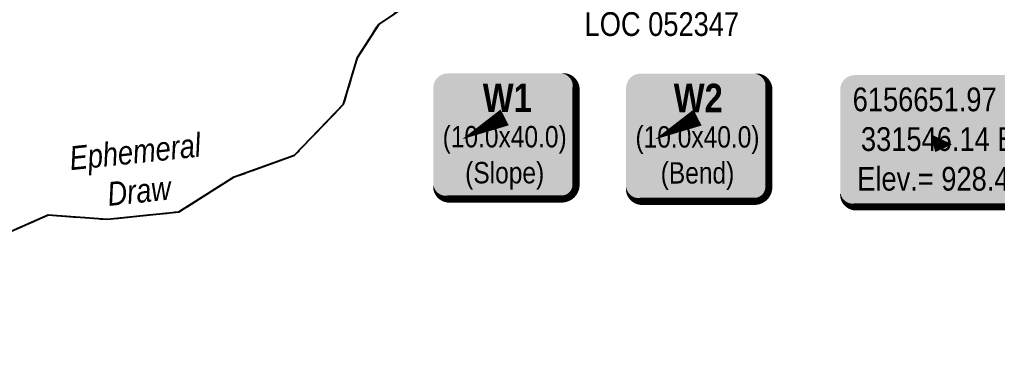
# Model space of a CAD drawing. Extents: x 328899 to 333357, y 6155734 to 6158534.
# Drawn here: x 331078.8 to 331490, y 6156417.7 to 6156564.6 of the extents above; entities that cross this region are included whole.
import ezdxf

# ---------------------------------------------------------------- set-up
doc = ezdxf.new("R2010")
doc.units = 0
doc.header["$LTSCALE"] = 5
doc.header["$PDSIZE"] = 0.5
doc.linetypes.add('foc-TOPO-ephemeral', pattern=[6.25, 3.125, -0.625, 0.625, -0.625, 0.625, -0.625])
doc.layers.get('Defpoints').update_dxf_attribs({"color": 9})
for name, color, linetype in [('DETAIL-T', 7, 'Continuous'), ('P-TEMP-BLOCKS', 250, 'Continuous'), ('T-DRAW', 143, 'foc-TOPO-ephemeral'), ('T-WATER-T', 170, 'Continuous')]:
    doc.layers.add(name, color=color, linetype=linetype)
doc.layers.add('F-AR-T', color=190, linetype='Continuous', lineweight=9)
doc.styles.add('80', font='ARIALN.TTF', dxfattribs={"height": 10})
doc.styles.add('80CG', font='ARIALN.TTF', dxfattribs={"height": 10})
doc.styles.add('80L', font='ARIALN.TTF', dxfattribs={"height": 10})
doc.styles.add('BOLD', font='ARIALNB.TTF')
doc.styles.add('foc-LtypeFont', font='ARIALN.TTF', dxfattribs={"height": 7.349999999999999})
doc.linetypes.add('foc-TOPO-flowdirection-NOLINE', pattern='A,0,[">",foc-LtypeFont,S=0.3,R=0,X=0,Y=-0.945],-20,[">",foc-LtypeFont,S=0.3,R=0,X=0,Y=-0.945],0', length=20)
doc.dimstyles.new('Compass 5 000', dxfattribs={"dimscale": 5, "dimtxt": 9, "dimasz": 2, "dimexe": 0.2, "dimexo": 0.0625, "dimgap": 0.5, "dimtad": 0, "dimtih": 1, "dimtoh": 1, "dimzin": 0, "dimdsep": 46, "dimtxsty": '80CG', "dimcen": 0.1, "dimse1": 1, "dimse2": 1, "dimclrd": 256, "dimclrt": 256, "dimaunit": 1, "dimadec": 4, "dimazin": 0, "dimtfac": 0.06, "dimtofl": 0, "dimtmove": 0, "dimatfit": 1, "dimfxl": 0.2, "dimtolj": 1, "dimtzin": 0, "dimlwd": -1, "dimarcsym": 0})

# ---------------------------------------------------------------- blocks, each defined once
blk = doc.blocks.new('*D49')
at = {"layer": 'Defpoints', "color": 0, "transparency": 16777216}
for p in [(331396.130847974, 6156621.889639738), (331441.3405408706, 6156618.758263351), (331440.3034289852, 6156603.784812684)]:
    blk.add_point(p, dxfattribs=at)
at = {"layer": 'F-AR-T', "transparency": 16777216}
for p, q in [((331396.8218263562, 6156631.865738618), (331397.5128047385, 6156641.841837499)), ((331394.4027577064, 6156596.94009019), (331393.1803701812, 6156579.291696067)), ((331393.1803701812, 6156579.291696067), (331383.1803701812, 6156579.291696066))]:
    blk.add_line(p, q, dxfattribs=at)
for points in [[(331395.1591432095, 6156631.980901682), (331398.484509503, 6156631.750575555), (331396.130847974, 6156621.889639738)], [(331392.7400745596, 6156597.055253253), (331396.0654408531, 6156596.824927126), (331395.0937360886, 6156606.916189071)]]:
    blk.add_solid(points, dxfattribs=at)
at = {"layer": 'F-AR-T', "transparency": 16777216, "insert": (331348.8795516264, 6156579.291696067), "char_height": 10, "attachment_point": 5, "style": '80CG'}
blk.add_mtext('\\A1;Insignia\\P15.00 A/R\\PLOC 052347', dxfattribs=at)
blk = doc.blocks.new('*U67')
at = {"true_color": 0x99e6ff}
h = blk.add_hatch(color=141, dxfattribs=at)
edge = h.paths.add_edge_path()
edge.add_line((-23.99999999999999, -35.27576608583331), (23.99999999999998, -35.27576608583331))
edge.add_arc((23.99999999999998, -29.27576608583331), 6.000000000000004, 269.9999999999999, 359.9999999999999)
edge.add_line((29.99999999999998, -29.27576608583331), (29.99999999999998, 12.5))
edge.add_arc((23.99999999999998, 12.5), 6, 0, 90)
edge.add_line((23.99999999999998, 18.5), (-23.99999999999998, 18.5))
edge.add_arc((-23.99999999999998, 12.5), 6, 90, 180)
edge.add_line((-29.99999999999998, 12.5), (-29.99999999999998, -29.27576608583331))
edge.add_arc((-23.99999999999999, -29.27576608583331), 5.999999999999996, 180, 269.9999999999999)
at = {"color": 250, "flags": 128}
blk.add_lwpolyline([(-23.99999999999999, -35.27576608583331, 3, 3, 0), (23.99999999999998, -35.27576608583331, 3, 3, 0.414213562373095), (29.99999999999998, -29.27576608583331, 3, 3, 0), (29.99999999999998, 12.5, 3, 0, 0.414213562373095), (23.99999999999998, 18.5, 0, 0, 0), (-23.99999999999998, 18.5, 0, 0, 0.414213562373095), (-29.99999999999998, 12.5, 0, 0, 0), (-29.99999999999998, -29.27576608583331, 0, 3, 0.414213562373095)], format="xyseb", close=True, dxfattribs=at)
at = {"flags": 128}
blk.add_lwpolyline([(-17.86030001611709, -9.179961117798744, 0, 7.5, 0), (-3.398394867633905e-15, 0, 0, 0, 0)], format="xyseb", dxfattribs=at)
at = {"color": 250}
for tag, p, height, style in [('TEMP_AREA_W1_001', (-9.212824010914055, 2.244292974654144), 12, 'BOLD'), ('ENTER_TEXT_001', (-30.65893587994544, -12.62358668049049), 9, '80')]:
    blk.add_attdef(tag, p, '', height=height, dxfattribs=dict(at, style=style))
blk = doc.blocks.new('*U68')
at = {"true_color": 0x99e6ff}
h = blk.add_hatch(color=141, dxfattribs=at)
edge = h.paths.add_edge_path()
edge.add_line((-23.99999999999999, -34.37422213796526), (23.99999999999998, -34.37422213796526))
edge.add_arc((23.99999999999998, -28.37422213796526), 6, 270, 360)
edge.add_line((29.99999999999998, -28.37422213796526), (29.99999999999998, 12.5))
edge.add_arc((23.99999999999998, 12.5), 6, 0, 90)
edge.add_line((23.99999999999998, 18.5), (-23.99999999999998, 18.5))
edge.add_arc((-23.99999999999998, 12.5), 6, 90, 180)
edge.add_line((-29.99999999999998, 12.5), (-29.99999999999999, -28.37422213796526))
edge.add_arc((-23.99999999999999, -28.37422213796526), 6.000000000000004, 180, 270)
at = {"color": 250, "flags": 128}
blk.add_lwpolyline([(-23.99999999999999, -34.37422213796526, 3, 3, 0), (23.99999999999998, -34.37422213796526, 3, 3, 0.414213562373095), (29.99999999999998, -28.37422213796526, 3, 3, 0), (29.99999999999998, 12.5, 3, 0, 0.414213562373095), (23.99999999999998, 18.5, 0, 0, 0), (-23.99999999999998, 18.5, 0, 0, 0.414213562373095), (-29.99999999999998, 12.5, 0, 0, 0), (-29.99999999999999, -28.37422213796526, 0, 3, 0.414213562373095)], format="xyseb", close=True, dxfattribs=at)
at = {"flags": 128}
blk.add_lwpolyline([(-17.86030001611709, -9.179961117798744, 0, 7.5, 0), (-3.398394867633905e-15, 0, 0, 0, 0)], format="xyseb", dxfattribs=at)
at = {"color": 250}
for tag, p, height, style in [('TEMP_AREA_W1_001', (-9.212824010914055, 2.244292974654144), 12, 'BOLD'), ('ENTER_TEXT_001', (-30.65893587994544, -12.62358668049049), 9, '80')]:
    blk.add_attdef(tag, p, '', height=height, dxfattribs=dict(at, style=style))
blk = doc.blocks.new('*U91')
h = blk.add_hatch(color=254)
edge = h.paths.add_edge_path()
edge.add_line((-36.49999999999998, -28.5), (36.49999999999998, -28.5))
edge.add_arc((36.49999999999999, -22.49999999999999), 6.000000000000007, 269.9999999999999, 359.9999999999999)
edge.add_line((42.49999999999999, -22.5), (42.49999999999999, 21))
edge.add_arc((36.49999999999999, 20.99999999999999), 6.000000000000007, 6.785183320455494e-14, 90.00000000000007)
edge.add_line((36.49999999999998, 27), (-36.49999999999998, 27))
edge.add_arc((-36.49999999999999, 20.99999999999999), 6.000000000000007, 89.99999999999993, 179.9999999999999)
edge.add_line((-42.49999999999999, 21), (-42.49999999999999, -22.5))
edge.add_arc((-36.49999999999999, -22.49999999999999), 6.000000000000007, 180, 270.0000000000001)
at = {"color": 1, "flags": 128}
blk.add_lwpolyline([(-36.49999999999998, -28.5, 3, 3, 0), (36.49999999999998, -28.5, 3, 3, 0.4142135623730951), (42.49999999999999, -22.5, 3, 3, 0), (42.49999999999999, 21, 3, 0, 0.4142135623730951), (36.49999999999998, 27, 0, 0, 0), (-36.49999999999998, 27, 0, 0, 0.4142135623730951), (-42.49999999999999, 21, 0, 0, 0), (-42.49999999999999, -22.5, 0, 3, 0.4142135623730951)], format="xyseb", close=True, dxfattribs=at)
blk.add_lwpolyline([(-2.585170684782767, -5.410821853565466, 0, 10, 0), (0, 0, 5, 5, 0)], format="xyseb", dxfattribs=at)
at = {"color": 1, "style": '80'}
blk.add_attdef('ENTER_TEXT_001', (-36.33356070941338, -4.996589358799454), '', height=10, dxfattribs=at)

msp = doc.modelspace()

# ---------------------------------------------------------------- linework, layer by layer
at = {"layer": 'T-DRAW', "flags": 128}
msp.add_lwpolyline([(331011.8659999965, 6156417.673999988), (331024.286, 6156428.236), (331042.3469999991, 6156424.340000056), (331052.833, 6156423.705999988), (331068.4439999962, 6156425.871), (331072.11, 6156453.581999988), (331075.384, 6156475.458999988), (331090.8299999965, 6156482.317), (331115.8539999965, 6156480.502), (331145.8719999965, 6156483.658), (331169.0979999965, 6156498.344000038), (331194.499, 6156507.456000044), (331215.0849999993, 6156528.9), (331220.994, 6156548.633999988), (331229.846, 6156562.533), (331251.786, 6156577.45), (331261.0949999965, 6156588.84), (331266.0659999965, 6156604.405), (331274.6839999993, 6156611.977)], dxfattribs=at)
at = {"layer": 'T-DRAW', "linetype": 'foc-TOPO-flowdirection-NOLINE', "flags": 128}
msp.add_lwpolyline([(331011.8659999965, 6156417.673999988), (331024.286, 6156428.236), (331042.3469999991, 6156424.340000056), (331052.833, 6156423.705999988), (331068.4439999962, 6156425.871), (331072.11, 6156453.581999988), (331075.384, 6156475.458999988), (331090.8299999965, 6156482.317), (331115.8539999965, 6156480.502), (331145.8719999965, 6156483.658), (331169.0979999965, 6156498.344000038), (331194.499, 6156507.456000044), (331215.0849999993, 6156528.9), (331220.994, 6156548.633999988), (331229.846, 6156562.533), (331251.786, 6156577.45), (331261.0949999965, 6156588.84), (331266.0659999965, 6156604.405), (331274.6839999993, 6156611.977)], dxfattribs=at)

# ---------------------------------------------------------------- block references
at = {"layer": 'DETAIL-T'}
ref = msp.add_blockref('*U91', (331466.4099391085, 6156514.204359794), dxfattribs=at)
ref.add_attrib('ENTER_TEXT_001', '6156651.97 N.', (331429.1145775806, 6156525.976756338), dxfattribs={"layer": '0', "color": 1, "height": 9.999999999999995, "style": '80'})
ref.add_attrib('ENTER_TEXT_002', '331546.14 E.', (331432.5866103227, 6156509.269161977), dxfattribs={"layer": '0', "color": 1, "height": 9.999999999999995, "style": '80'})
ref.add_attrib('ENTER_TEXT_003', 'Elev.= 928.46', (331431.0347685765, 6156492.561567616), dxfattribs={"layer": '0', "color": 1, "height": 9.999999999999995, "style": '80'})
at = {"layer": 'P-TEMP-BLOCKS'}
ref = msp.add_blockref('*U68', (331282.8062155363, 6156523.397310603), dxfattribs=dict(at, xscale=0.99980356, yscale=0.99980356, zscale=0.99980356))
ref.add_attrib('TEMP_AREA_W1_001', 'W1', (331273.5952012925, 6156525.641162708), dxfattribs={"layer": '0', "color": 250, "height": 11.99764271999999, "style": 'BOLD'})
ref.add_attrib('ENTER_TEXT_001', '(10.0x40.0)', (331256.7352806183, 6156510.776203699), dxfattribs={"layer": '0', "color": 250, "height": 8.998232039999994, "style": '80'})
ref.add_attrib('ENTER_TEXT_002', '(Slope)', (331266.1969277463, 6156495.619563647), dxfattribs={"layer": '0', "color": 250, "height": 8.998232039999994, "style": '80'})
ref = msp.add_blockref('*U67', (331363.8631954693, 6156523.315131385), dxfattribs=dict(at, xscale=0.99980356, yscale=0.99980356, zscale=0.99980356))
ref.add_attrib('TEMP_AREA_W1_001', 'W2', (331353.8787997541, 6156525.558983491), dxfattribs={"layer": '0', "color": 250, "height": 11.99764271999999, "style": 'BOLD'})
ref.add_attrib('ENTER_TEXT_001', '(10.0x40.0)', (331337.7922605512, 6156510.694024482), dxfattribs={"layer": '0', "color": 250, "height": 8.998232039999994, "style": '80'})
ref.add_attrib('ENTER_TEXT_002', '(Bend)', (331348.3986350158, 6156495.543522377), dxfattribs={"layer": '0', "color": 250, "height": 8.998232039999994, "style": '80'})

# ---------------------------------------------------------------- texts
at = {"layer": 'T-WATER-T', "insert": (331099.0315508634, 6156511.070897056), "char_height": 9.9980468999997, "attachment_point": 1, "rotation": 6.001852104107986, "style": '80L'}
msp.add_mtext_dynamic_manual_height_columns('\\pi0.31462;{\\fArial Narrow|b0|i1|c0|p34;Ephemeral \\P\\pi14.57172;Draw}', width=55.97994542974077, gutter_width=49.99999999999998, heights=[0], dxfattribs=at)

# ---------------------------------------------------------------- dimensions: what is measured, and where the dimension line sits
at = {"layer": 'F-AR-T'}
dim = msp.add_linear_dim(base=(331396.130847974, 6156621.889639738), p1=(331440.3034289853, 6156603.784812686), p2=(331441.3405408707, 6156618.758263353), angle=86.03782831498629, text='Insignia\\P15.00 A/R\\PLOC 052347', dimstyle='Compass 5 000', dxfattribs=at)
dim.commit()
dim.dimension.update_dxf_attribs({"geometry": '*D49', "text_midpoint": (331348.8795516264, 6156579.291696067), "dimtype": 161})

doc.saveas('drawing.dxf')
